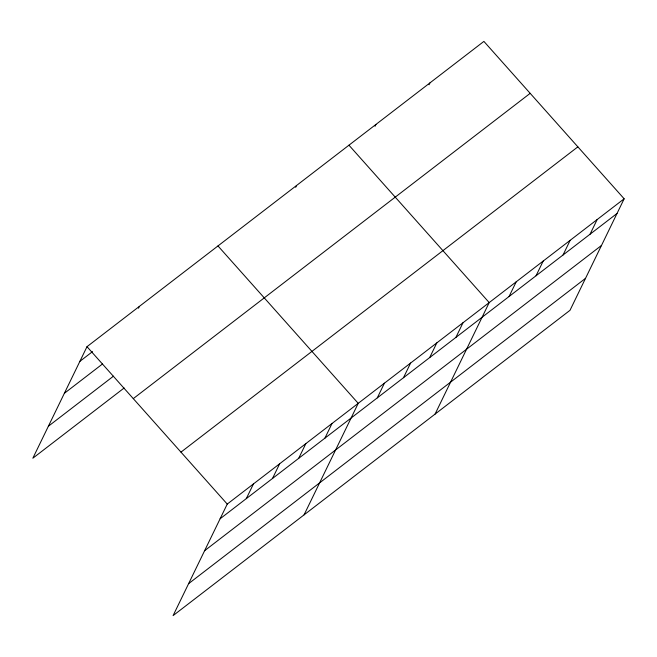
<?xml version="1.0" encoding="UTF-8"?>
<svg xmlns="http://www.w3.org/2000/svg" width="657" height="657" viewBox="0 0 657 657"><rect width="100%" height="100%" fill="white"/><g stroke="black" fill="none" stroke-linecap="round" stroke-linejoin="round"><path stroke-width="0.99" d="M624.15 198.792L227.248 504.083L173.103 615.601L569.997 310.318L624.15 198.792L483.897 41.399L87.003 346.682L32.85 458.208L124.14 387.991M138.504 308.223L139.391 306.384M295.675 187.327L296.562 185.496M375.048 126.267L375.944 124.436M429.029 84.753L429.924 82.913M246.318 498.614L253.446 483.938M272.515 478.468L279.644 463.785M298.705 458.315L305.834 443.639M324.903 438.17L332.031 423.486M304.076 514.858L358.229 403.341L217.976 245.94M377.299 397.871L384.419 383.187M403.488 377.718L410.617 363.042M429.686 357.572L436.815 342.888M455.884 337.419L463.013 322.743M435.057 414.115L489.202 302.59L348.957 145.197M509.068 296.512L516.197 281.837M536.055 275.751L543.183 261.075M563.041 254.99L570.169 240.314M590.035 234.237L597.164 219.553M79.875 361.366L92.571 351.594M64.353 393.321L102.459 364.011M48.372 426.245L113.456 376.182M133.281 398.627L530.183 93.335M180.971 452.139L577.864 146.856M220.12 518.767L617.022 213.476M204.606 550.722L601.508 245.431M188.616 583.646L585.518 278.354M87.003 346.682L227.248 504.083"/></g></svg>
